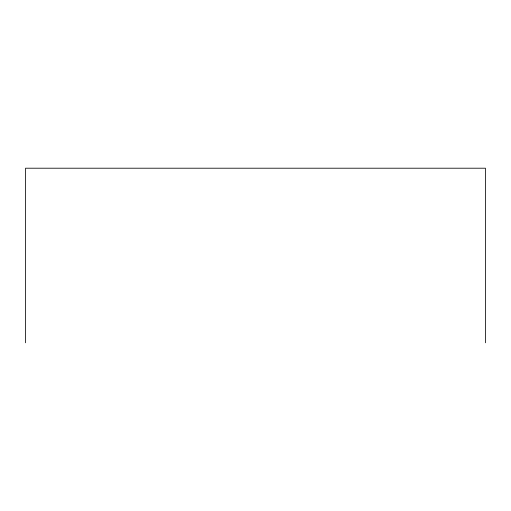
<?xml version="1.0" encoding="UTF-8"?>
<svg xmlns="http://www.w3.org/2000/svg" width="511" height="511" viewBox="0 0 511 511"><rect width="100%" height="100%" fill="white"/><g stroke="black" fill="none" stroke-linecap="round" stroke-linejoin="round"><path stroke-width="0.77" d="M485.45 342.792L485.45 168.208L25.55 168.208L25.55 342.792"/></g></svg>
